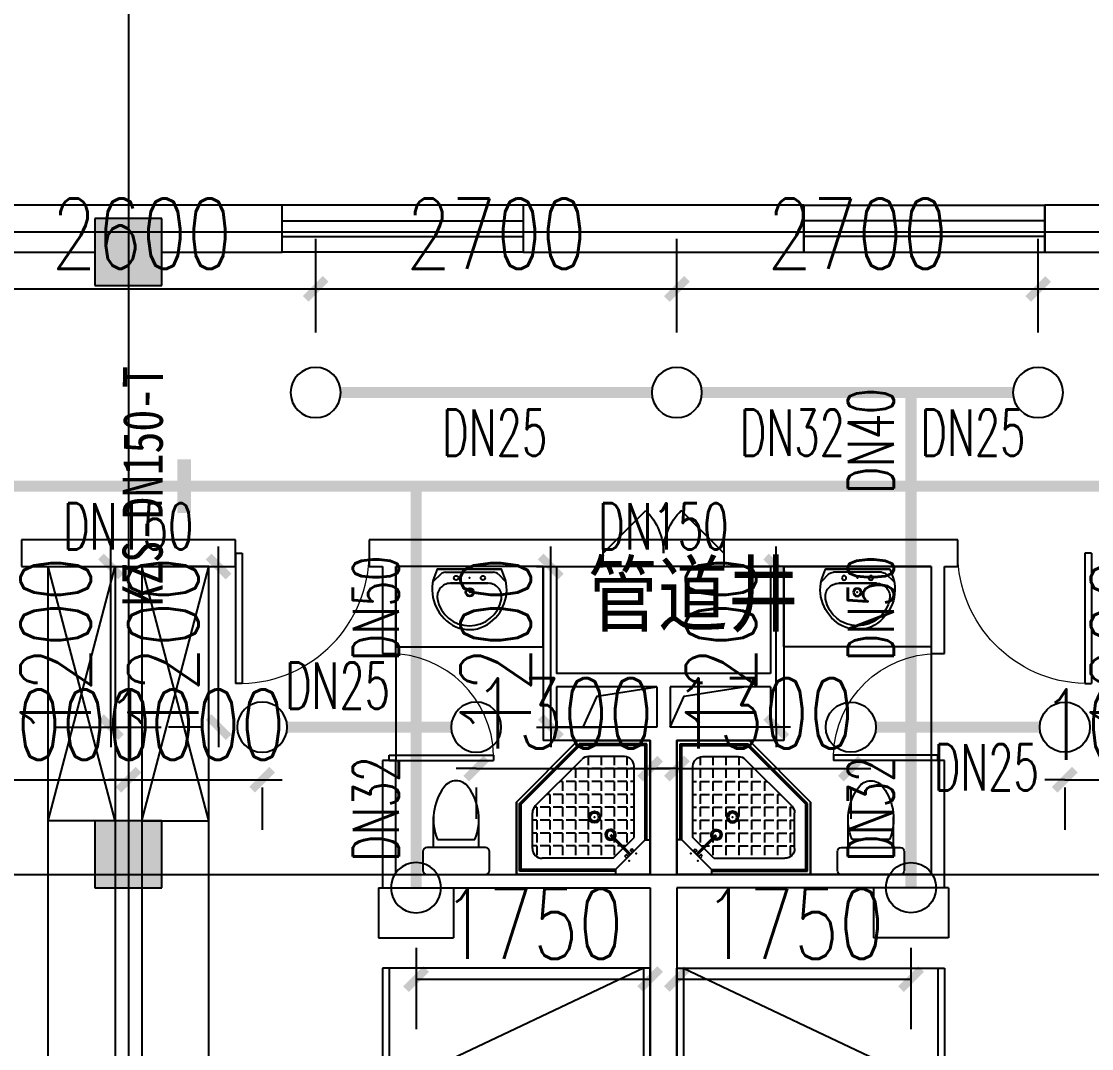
# Model space of a CAD drawing. Extents: x 0 to 2838408, y -923048 to 203859.
# Drawn here: x 2704463 to 2712463, y -403277 to -395602 of the extents above; entities that cross this region are included whole.
import ezdxf
from ezdxf.enums import TextEntityAlignment as Align

# ---------------------------------------------------------------- set-up
doc = ezdxf.new("R2010")
doc.units = 0
doc.header["$LTSCALE"] = 1000
for name, color, linetype in [('A-Fixt', 81, 'Continuous'), ('CLAYER', 7, 'Continuous'), ('COLUMN', 9, 'Continuous'), ('DIM_喷淋', 3, 'Continuous'), ('DOOR_FIRE', 4, 'Continuous'), ('DOTE', 8, 'Continuous'), ('EQUIP_喷头', 7, 'Continuous'), ('PIPE-喷淋', 6, 'Continuous'), ('PUB_HATCH', 8, 'Continuous'), ('TEXT_喷淋', 7, 'Continuous'), ('TWT_DIM', 3, 'Continuous'), ('WALL', 9, 'Continuous'), ('WINDOW', 4, 'Continuous'), ('XREF', 8, 'Continuous'), ('抗震支吊架', 2, 'Continuous'), ('洁具', 213, 'Continuous'), ('配景', 3, 'Continuous')]:
    doc.layers.add(name, color=color, linetype=linetype)
doc.styles.add('_TCH_DIM_T3', font='SIMPLEX', dxfattribs={"width": 0.75, "bigfont": 'HZTXT'})
doc.styles.add('_TWT_PIPEDN', font='SIMPLEX', dxfattribs={"width": 0.8, "height": 2.3, "bigfont": 'HZTXT'})
doc.styles.add('kzcad', font='', dxfattribs={"width": 0.8})
doc.styles.get("Standard").update_dxf_attribs({"font": 'geniso.shx', "bigfont": 'hztxt.shx'})
doc.styles.get('kzcad').set_extended_font_data('SimSun')
doc.dimstyles.new('_TWT_ARCH&&150', dxfattribs={"dimtxt": 525, "dimasz": 150, "dimexe": 375, "dimexo": 450, "dimgap": 150, "dimtad": 1, "dimdec": 0, "dimzin": 0, "dimdsep": 46, "dimtxsty": '_TCH_DIM_T3', "dimblk": 'ARCHTICK', "dimcen": 0.09, "dimclrt": 7, "dimazin": 2, "dimtfac": 1, "dimtdec": 0, "dimtix": 1, "dimtmove": 2, "dimatfit": 3, "dimfxl": 1, "dimtolj": 1, "dimtzin": 0, "dimarcsym": 0})

# ---------------------------------------------------------------- blocks, each defined once
blk = doc.blocks.new('1F平面-CAD导入_dwg_Drawing4_t3_dwg_$plan$00001613-474159-1F-927810-1F')
at = {"layer": '洁具'}
for p, q in [((-30, 250), (-170, 250)), ((-200, 169.7), (-430.4, 169.7)), ((-260.4, -139.7), (-260.4, 139.7)), ((-200, -169.7), (-200, -220)), ((-170, -250), (-30, -250))]:
    blk.add_line(p, q, dxfattribs=at)
for points in [[(-200, 220), (-200, 169.7), (-200, -169.7), (-430.4, -169.7)], [(0, -220), (0, 220)]]:
    blk.add_lwpolyline(points, dxfattribs=at)
for centre, radius, start, end in [((-170, 220), 30, 90, 180), ((-30, 220), 30, 0, 90), ((-412.8, -227.4), 397.5, 67.45048, 126.63814), ((-589.6, 0), 109.8, 123.45086, 236.54914), ((-412.8, 227.4), 397.5, 233.36186, 292.54952), ((-170, -220), 30, 180, 270), ((-30, -220), 30, 270, 0)]:
    blk.add_arc(centre, radius, start, end, dxfattribs=at)
blk = doc.blocks.new('$lvtry$00000169')
at = {"color": 0}
for p, q in [((258.9, -36), (258.9, 0)), ((258.9, -36), (36, -258.9)), ((258.9, -24), (976, -24)), ((258.9, -36), (964, -36)), ((964, -36), (976, -24)), ((964, -36), (964, -525.1)), ((976, -24), (976, -530.1)), ((276.1, -120), (120, -276.1)), ((143.9, -151), (290.7, -298.1)), ((151, -143.9), (297.8, -291)), ((269.6, -212.7), (269.6, -142.7)), ((276.1, -120), (808, -120)), ((365.9, -212.7), (365.9, -142.7)), ((462.1, -212.7), (462.1, -142.7)), ((558.4, -212.7), (558.4, -142.7)), ((654.6, -212.7), (654.6, -142.7)), ((750.9, -212.7), (750.9, -142.7)), ((847.1, -212.7), (847.1, -142.7)), ((173.4, -308.9), (173.4, -238.9)), ((183.4, -212.7), (205.5, -212.7)), ((219.6, -212.7), (243.4, -212.7)), ((269.6, -212.7), (339.6, -212.7)), ((269.6, -262.8), (269.6, -238.9)), ((365.9, -212.7), (435.9, -212.7)), ((365.9, -308.9), (365.9, -238.9)), ((462.1, -212.7), (532.1, -212.7)), ((462.1, -308.9), (462.1, -238.9)), ((558.4, -212.7), (628.4, -212.7)), ((558.4, -308.9), (558.4, -238.9)), ((654.6, -212.7), (724.6, -212.7)), ((654.6, -308.9), (654.6, -238.9)), ((750.9, -212.7), (820.9, -212.7)), ((750.9, -308.9), (750.9, -238.9)), ((847.1, -212.7), (880, -212.7)), ((847.1, -308.9), (847.1, -238.9)), ((880, -192), (880, -460.5)), ((36, -258.9), (0, -258.9)), ((24, -258.9), (24, -976)), ((36, -258.9), (36, -964)), ((120, -276.1), (120, -808)), ((120, -308.9), (147.1, -308.9)), ((173.4, -308.9), (243.4, -308.9)), ((334.3, -308.9), (339.6, -308.9)), ((365.9, -308.9), (435.9, -308.9)), ((462.1, -308.9), (532.1, -308.9)), ((558.4, -308.9), (628.4, -308.9)), ((654.6, -308.9), (724.6, -308.9)), ((750.9, -308.9), (820.9, -308.9)), ((847.1, -308.9), (880, -308.9)), ((173.4, -405.2), (173.4, -335.2)), ((269.6, -405.2), (269.6, -335.2)), ((365.9, -405.2), (365.9, -335.2)), ((462.1, -405.2), (462.1, -335.2)), ((558.4, -405.2), (558.4, -335.2)), ((654.6, -405.2), (654.6, -335.2)), ((750.9, -405.2), (750.9, -335.2)), ((847.1, -405.2), (847.1, -335.2)), ((120, -405.2), (147.1, -405.2)), ((173.4, -405.2), (243.4, -405.2)), ((173.4, -501.4), (173.4, -431.4)), ((269.6, -405.2), (339.6, -405.2)), ((269.6, -501.4), (269.6, -431.4)), ((365.9, -405.2), (378.6, -405.2)), ((365.9, -501.4), (365.9, -431.4)), ((462.1, -405.2), (532.1, -405.2)), ((462.1, -501.4), (462.1, -431.4)), ((558.4, -405.2), (628.4, -405.2)), ((558.4, -501.4), (558.4, -431.4)), ((654.6, -405.2), (724.6, -405.2)), ((654.6, -501.4), (654.6, -431.4)), ((750.9, -405.2), (820.9, -405.2)), ((750.9, -501.4), (750.9, -431.4)), ((847.1, -405.2), (880, -405.2)), ((847.1, -501.4), (847.1, -431.4)), ((120, -501.4), (147.1, -501.4)), ((173.4, -501.4), (243.4, -501.4)), ((173.4, -597.7), (173.4, -527.7)), ((269.6, -501.4), (339.6, -501.4)), ((269.6, -597.7), (269.6, -527.7)), ((365.9, -501.4), (435.9, -501.4)), ((365.9, -597.7), (365.9, -527.7)), ((462.1, -501.4), (532.1, -501.4)), ((462.1, -597.7), (462.1, -527.7)), ((858.9, -511.4), (511.4, -858.9)), ((964, -525.1), (525.1, -964)), ((976, -530.1), (530.1, -976)), ((558.4, -501.4), (628.4, -501.4)), ((558.4, -597.7), (558.4, -527.7)), ((654.6, -501.4), (724.6, -501.4)), ((654.6, -597.7), (654.6, -527.7)), ((750.9, -501.4), (820.9, -501.4)), ((750.9, -597.7), (750.9, -527.7)), ((847.1, -501.4), (867.2, -501.4)), ((964, -525.1), (976, -530.1)), ((120, -597.7), (147.1, -597.7)), ((173.4, -597.7), (243.4, -597.7)), ((173.4, -693.9), (173.4, -623.9)), ((269.6, -597.7), (339.6, -597.7)), ((269.6, -693.9), (269.6, -623.9)), ((365.9, -597.7), (435.9, -597.7)), ((365.9, -693.9), (365.9, -623.9)), ((462.1, -597.7), (532.1, -597.7)), ((462.1, -693.9), (462.1, -623.9)), ((558.4, -597.7), (628.4, -597.7)), ((558.4, -693.9), (558.4, -623.9)), ((654.6, -597.7), (724.6, -597.7)), ((654.6, -693.9), (654.6, -623.9)), ((750.9, -597.7), (772.6, -597.7)), ((120, -693.9), (147.1, -693.9)), ((173.4, -693.9), (243.4, -693.9)), ((269.6, -693.9), (339.6, -693.9)), ((365.9, -693.9), (435.9, -693.9)), ((462.1, -693.9), (532.1, -693.9)), ((558.4, -693.9), (628.4, -693.9)), ((654.6, -693.9), (676.4, -693.9)), ((120, -790.2), (147.1, -790.2)), ((173.4, -790.2), (173.4, -720.2)), ((173.4, -790.2), (243.4, -790.2)), ((269.6, -790.2), (269.6, -720.2)), ((269.6, -790.2), (339.6, -790.2)), ((365.9, -790.2), (365.9, -720.2)), ((365.9, -790.2), (435.9, -790.2)), ((462.1, -790.2), (462.1, -720.2)), ((462.1, -790.2), (532.1, -790.2)), ((558.4, -790.2), (558.4, -720.2)), ((558.4, -790.2), (580.1, -790.2)), ((173.4, -877.5), (173.4, -816.4)), ((269.6, -880), (269.6, -816.4)), ((365.9, -880), (365.9, -816.4)), ((462.1, -880), (462.1, -816.4)), ((192, -880), (460.5, -880)), ((36, -964), (24, -976)), ((24, -976), (530.1, -976)), ((36, -964), (525.1, -964)), ((525.1, -964), (530.1, -976))]:
    blk.add_line(p, q, dxfattribs=at)
blk.add_lwpolyline([(0, 0), (0, -1000), (540, -1000), (1000, -540), (1000, 0)], close=True)
for points in [[(0, 0), (0, -1000)], [(0, 0), (1000, 0)], [(1000, 0), (1000, -540)], [(189.7, -136.1), (177.9, -147.9), (162.5, -132.5), (174.3, -120.7)], [(136.1, -189.7), (147.9, -177.9), (132.5, -162.5), (120.7, -174.3)], [(1000, -540), (540, -1000)], [(0, -1000), (540, -1000)]]:
    blk.add_lwpolyline(points, close=True, dxfattribs=at)
for radius in [43.8, 31.1]:
    blk.add_circle((416.2, -427.6), radius, dxfattribs=at)
for centre, radius, start, end in [((808, -192), 72, 0, 90), ((296, -295.7), 40.6, 142.58296, 128.41974), ((296, -295.7), 28.6, 145.82801, 125.65986), ((808, -460.5), 72, 315, 0), ((192, -808), 72, 180, 270), ((460.5, -808), 72, 270, 315)]:
    blk.add_arc(centre, radius, start, end, dxfattribs=at)
for p in [(103.2, -155.8, 0), (156.1, -102.2, 0), (415.8, -428.1, 0)]:
    blk.add_point(p, dxfattribs=at)
blk = doc.blocks.new('$lvtry$00000178')
at = {"color": 0}
for p, q in [((-238.4, 0), (238.4, 0)), ((-214.1, -36.1), (-272.1, -90.6)), ((-179.8, -22.5), (180.1, -22.5)), ((215.7, -37.5), (268.3, -90.8)), ((-141.7, -105.2), (140.2, -105.2)), ((140.2, -105.2), (-141.7, -105.2))]:
    blk.add_line(p, q, dxfattribs=at)
blk.add_lwpolyline([(-103.6, -429.7, 0.224698), (110.4, -425.4, 0.348046), (268.9, -78.5), (239.5, 0), (-241.3, 0), (-270.7, -78.5, 0.356844)], format="xyb", close=True, dxfattribs=at)
for centre, radius in [((-100, -65), 16.3), ((100, -65), 16.3), ((1.4, -172.5), 31.6)]:
    blk.add_circle(centre, radius, dxfattribs=at)
at = {"color": 0, "lineweight": 13}
blk.add_circle((1.4, -172.5), 23, dxfattribs=at)
at = {"color": 0}
for centre, radius, start, end in [((-179.8, -72.5), 50, 90, 133.18096), ((180.1, -72.5), 50, 44.56072, 90), ((-141.7, -205.2), 100, 90, 190.56023), ((140.2, -205.2), 100, 349.43977, 90), ((-0.7, -179), 243.4, 190.56023, 349.43977)]:
    blk.add_arc(centre, radius, start, end, dxfattribs=at)
for p in [(0, -65), (1.4, -172.5)]:
    blk.add_point(p, dxfattribs=at)
blk = doc.blocks.new('A$C70365C93')
at = {"layer": '洁具'}
blk.add_lwpolyline([(-1900, 2300), (-1900, 1700), (-800, 1700), (-800, 2300)], close=True, dxfattribs=at)
blk.add_blockref('$lvtry$00000178', (-1350, 2280), dxfattribs=at)
at = {"layer": '洁具', "rotation": 180}
blk.add_blockref('$lvtry$00000169', (0, 0), dxfattribs=at)
at = {"layer": '洁具', "extrusion": (0, 0, -1), "xscale": -1, "zscale": -1, "rotation": 90}
blk.add_blockref('1F平面-CAD导入_dwg_Drawing4_t3_dwg_$plan$00001613-474159-1F-927810-1F', (1450, 0), dxfattribs=at)
blk = doc.blocks.new('单人床')
at = {"layer": 'A-Fixt'}
for p, q in [((47773.8, 13973.4), (48673.8, 13973.4)), ((47773.8, 12073.4), (48673.8, 13973.4)), ((47773.8, 12073.4), (48673.8, 12073.4))]:
    blk.add_line(p, q, dxfattribs=at)
blk.add_lwpolyline([(47773.8, 14023.4), (48673.8, 14023.4), (48673.8, 12023.4), (47773.8, 12023.4), (47773.8, 14023.4)], dxfattribs=at)
blk = doc.blocks.new('CH_AP01')
for p, q in [((-311.4, 16.6), (-275, 0)), ((-275, 0), (275, 0)), ((275, 0), (311.4, 16.6))]:
    blk.add_line(p, q)
for centre, radius, start, end in [((-306.8, 555.3), 37.8, 100.18588, 202.83587), ((0, -578.9), 1212.6, 74.71041, 105.28959), ((0, -578.9), 1172.6, 75.02868, 104.97132), ((0, -1278.1), 1856.9, 80.61099, 99.38901), ((306.8, 555.3), 37.8, 337.16413, 79.81412), ((-1658.4, 201.9), 1359.7, 352.16586, 14.42826), ((-823.7, 250), 562.9, 335.50378, 31.09034), ((-823.7, 250), 602.9, 335.50378, 30.26909), ((0, -578.9), 1092.6, 75.87672, 104.12328), ((823.7, 250), 602.9, 149.73091, 204.49622), ((823.7, 250), 562.9, 148.90966, 204.49622), ((1658.4, 201.9), 1359.7, 165.57174, 187.83414)]:
    blk.add_arc(centre, radius, start, end)
blk = doc.blocks.new('A$C61295E98')
at = {"color": 3}
for p, q in [((544, 597.9), (0, 597.9)), ((0, 597.9), (0, 0)), ((161.4, 597.9), (161.4, 0)), ((170.4, 0.2), (170.4, 597.6)), ((602.7, 572.2), (602.7, 25.6)), ((624, 517.9), (624, 80)), ((544, 0), (0, 0))]:
    blk.add_line(p, q, dxfattribs=at)
for points in [[(81.8, 540.3), (75.3, 540.3), (75.3, 576.8), (81.8, 576.8)], [(81.8, 453.1), (75.3, 453.1), (75.3, 489.6), (81.8, 489.6)], [(81.8, 352.9), (75.3, 352.9), (75.3, 389.4), (81.8, 389.4)]]:
    blk.add_lwpolyline(points, close=True, dxfattribs=at)
for centre in [(74, 250.1), (74, 164.2), (74, 70.5)]:
    blk.add_circle(centre, 15.7, dxfattribs=at)
for centre, start, end in [((544, 517.9), 360, 90), ((544, 80), 270, 0)]:
    blk.add_arc(centre, 80, start, end, dxfattribs=at)
blk = doc.blocks.new('宿舍')
at = {"layer": 'A-Fixt'}
for p, q in [((47853.8, 13801.7), (48353.8, 15701.7)), ((48353.8, 13801.7), (47853.8, 15701.7)), ((47853.8, 13801.7), (48353.8, 13801.7))]:
    blk.add_line(p, q, dxfattribs=at)
for points in [[(47853.8, 8601.7), (48353.8, 8601.7), (48353.8, 15701.7), (47853.8, 15701.7)], [(47853.8, 10676.1), (47970.5, 10676.1), (47970.5, 11742.6), (47853.8, 11742.6)]]:
    blk.add_lwpolyline(points, close=True, dxfattribs=at)
at = {"xscale": -1, "rotation": 90}
for p in [(63677.2, 60475.5), (63677.2, 58775.5)]:
    blk.add_blockref('单人床', p, dxfattribs=at)
at = {"layer": 'A-Fixt', "xscale": -1, "rotation": 180}
for p in [(50002, 9140.5), (51117.2, 9140.5)]:
    blk.add_blockref('CH_AP01', p, dxfattribs=at)
at = {"layer": '配景', "color": 252}
blk.add_blockref('A$C61295E98', (47853.8, 7096.6), dxfattribs=at)
blk = doc.blocks.new('$WINLIB2D$00000001')
at = {"color": 0}
for points in [[(-0.5, 0.5), (-0.5, -0.5)], [(-0.5, 0.5), (0.5, 0.5)], [(0.5, -0.5), (0.5, 0.5)], [(0.5, 0.1667), (-0.5, 0.1667)], [(0.5, -0.1667), (-0.5, -0.1667)], [(-0.5, -0.5), (0.5, -0.5)]]:
    blk.add_lwpolyline(points, dxfattribs=at)
blk = doc.blocks.new('$DorLib2D$00000116')
at = {"color": 0}
for p, q in [((-0.5, 0), (-0.1464, 0.3536)), ((0.5, 0), (0.1464, 0.3536))]:
    blk.add_line(p, q, dxfattribs=at)
for centre, start, end in [((-0.5, 0), 0, 45), ((0.5, 0), 135, 180)]:
    blk.add_arc(centre, 0.5, start, end, dxfattribs=at)
blk = doc.blocks.new('$DorLib2D$00000001')
for p, q in [((0.45, 0.975), (0.5, 0.975)), ((0.45, 0), (0.45, 0.975)), ((0.5, 0), (0.5, 0.975)), ((0.5, 0), (0.45, 0))]:
    blk.add_line(p, q)
at = {"lineweight": 13}
blk.add_arc((0.475, 0), 0.975, 91.46928, 180, dxfattribs=at)
blk = doc.blocks.new('2F1')
at = {"layer": 'PUB_HATCH'}
for points in [[(2368966.7, -397575.2), (2369466.7, -397575.2), (2369466.7, -397075.2), (2368966.7, -397075.2)], [(2368966.7, -402075.2), (2369466.7, -402075.2), (2369466.7, -401575.2), (2368966.7, -401575.2)]]:
    blk.add_hatch(color=256, dxfattribs=at).paths.add_polyline_path(points)
for points in [[(2372616.7, -400875.2), (2372720.3, -400645), (2373166.7, -400575.2)], [(2373266.7, -400875.2), (2373370.3, -400645), (2373816.7, -400575.2)]]:
    blk.add_lwpolyline(points)
at = {"layer": 'COLUMN'}
for p, q in [((2369466.7, -397075.2), (2368966.7, -397075.2)), ((2368966.7, -397075.2), (2368966.7, -397575.2)), ((2369466.7, -397575.2), (2369466.7, -397075.2)), ((2368966.7, -397575.2), (2369466.7, -397575.2)), ((2369466.7, -401575.2), (2368966.7, -401575.2)), ((2368966.7, -401575.2), (2368966.7, -402075.2)), ((2369466.7, -402075.2), (2369466.7, -401575.2)), ((2368966.7, -402075.2), (2369466.7, -402075.2))]:
    blk.add_line(p, q, dxfattribs=at)
at = {"layer": 'DOOR_FIRE'}
for p, q in [((2373666.7, -399475.2), (2372766.7, -399475.2)), ((2373666.7, -399675.2), (2372766.7, -399675.2))]:
    blk.add_line(p, q, dxfattribs=at)
at = {"layer": 'DOTE'}
for p, q in [((2369216.7, -327575.2), (2369216.7, -410775.2)), ((2343216.7, -397175.2), (2453916.7, -397175.2)), ((2343216.7, -401975.2), (2453916.7, -401975.2))]:
    blk.add_line(p, q, dxfattribs=at)
at = {"layer": 'WALL'}
for p, q in [((2369216.7, -396975.2), (2368066.7, -396975.2)), ((2370366.7, -396975.2), (2369216.7, -396975.2)), ((2370366.7, -397325.2), (2370366.7, -396975.2)), ((2374266.7, -396975.2), (2372166.7, -396975.2)), ((2372166.7, -396975.2), (2372166.7, -397325.2)), ((2374266.7, -397325.2), (2374266.7, -396975.2)), ((2377216.7, -396975.2), (2376066.7, -396975.2)), ((2376066.7, -396975.2), (2376066.7, -397325.2)), ((2368066.7, -397325.2), (2368966.7, -397325.2)), ((2369466.7, -397325.2), (2370366.7, -397325.2)), ((2372166.7, -397325.2), (2374266.7, -397325.2)), ((2376066.7, -397325.2), (2376966.7, -397325.2)), ((2369216.7, -399475.2), (2368416.7, -399475.2)), ((2368416.7, -399475.2), (2368416.7, -399675.2)), ((2370016.7, -399475.2), (2369216.7, -399475.2)), ((2370016.7, -399675.2), (2370016.7, -399475.2)), ((2371116.7, -399475.2), (2371016.7, -399475.2)), ((2371016.7, -399475.2), (2371016.7, -399675.2)), ((2372316.7, -399475.2), (2371116.7, -399475.2)), ((2372766.7, -399475.2), (2372316.7, -399475.2)), ((2372766.7, -399675.2), (2372766.7, -399475.2)), ((2374116.7, -399475.2), (2373666.7, -399475.2)), ((2373666.7, -399475.2), (2373666.7, -399675.2)), ((2375316.7, -399475.2), (2374116.7, -399475.2)), ((2375416.7, -399475.2), (2375316.7, -399475.2)), ((2375416.7, -399675.2), (2375416.7, -399475.2)), ((2368416.7, -399675.2), (2369116.7, -399675.2)), ((2369116.7, -399675.2), (2369116.7, -401575.2)), ((2369316.7, -399675.2), (2369316.7, -401575.2)), ((2369316.7, -399675.2), (2370016.7, -399675.2)), ((2371016.7, -399675.2), (2371116.7, -399675.2)), ((2371116.7, -399675.2), (2371116.7, -400325.2)), ((2372316.7, -399675.2), (2371216.7, -399675.2)), ((2371216.7, -400325.2), (2371216.7, -399675.2)), ((2372316.7, -399675.2), (2372316.7, -400475.2)), ((2372416.7, -399675.2), (2372766.7, -399675.2)), ((2372416.7, -399675.2), (2372416.7, -400475.2)), ((2373666.7, -399675.2), (2374016.7, -399675.2)), ((2374016.7, -399675.2), (2374016.7, -400475.2)), ((2375216.7, -399675.2), (2374116.7, -399675.2)), ((2374116.7, -399675.2), (2374116.7, -400475.2)), ((2375216.7, -399675.2), (2375216.7, -400325.2)), ((2375316.7, -400325.2), (2375316.7, -399675.2)), ((2375316.7, -399675.2), (2375416.7, -399675.2)), ((2371116.7, -400325.2), (2371216.7, -400325.2)), ((2375216.7, -400325.2), (2375316.7, -400325.2)), ((2372316.7, -400475.2), (2372316.7, -400975.2)), ((2373216.7, -400475.2), (2372416.7, -400475.2)), ((2374016.7, -400475.2), (2373216.7, -400475.2)), ((2374116.7, -400475.2), (2374116.7, -400975.2)), ((2373166.7, -400575.2), (2372416.7, -400575.2)), ((2372416.7, -400575.2), (2372416.7, -400875.2)), ((2373166.7, -400575.2), (2373166.7, -400875.2)), ((2374016.7, -400575.2), (2373266.7, -400575.2)), ((2373266.7, -400575.2), (2373266.7, -400875.2)), ((2374016.7, -400575.2), (2374016.7, -400875.2)), ((2373166.7, -400875.2), (2372416.7, -400875.2)), ((2374016.7, -400875.2), (2373266.7, -400875.2)), ((2373116.7, -400975.2), (2372316.7, -400975.2)), ((2373116.7, -400975.2), (2373116.7, -401975.2)), ((2373316.7, -400975.2), (2373316.7, -401975.2)), ((2374116.7, -400975.2), (2373316.7, -400975.2)), ((2371216.7, -401125.2), (2371116.7, -401125.2)), ((2371116.7, -401125.2), (2371116.7, -402075.2)), ((2371216.7, -401975.2), (2371216.7, -401125.2)), ((2375316.7, -401125.2), (2375216.7, -401125.2)), ((2375216.7, -401125.2), (2375216.7, -401975.2)), ((2375316.7, -402075.2), (2375316.7, -401125.2)), ((2371216.7, -401975.2), (2373116.7, -401975.2)), ((2375216.7, -401975.2), (2373316.7, -401975.2)), ((2369116.7, -402075.2), (2369116.7, -406775.2)), ((2369316.7, -402075.2), (2369316.7, -406775.2)), ((2371116.7, -402075.2), (2373116.7, -402075.2)), ((2373116.7, -402075.2), (2373116.7, -407025.2)), ((2375316.7, -402075.2), (2373316.7, -402075.2)), ((2373316.7, -402075.2), (2373316.7, -407025.2))]:
    blk.add_line(p, q, dxfattribs=at)
at = {"layer": 'WINDOW'}
for p, q in [((2371216.7, -400325.2), (2371216.7, -401125.2)), ((2375216.7, -400325.2), (2375216.7, -401125.2))]:
    blk.add_line(p, q, dxfattribs=at)
at = {"xscale": -1, "rotation": 359.9999999999999}
for name, p in [('宿舍', (2416970.6, -415376.9)), ('A$C70365C93', (2373316.7, -401975.2)), ('宿舍', (2424970.6, -415376.9))]:
    blk.add_blockref(name, p, dxfattribs=at)
for name, p in [('宿舍', (2321462.9, -415376.9)), ('A$C70365C93', (2373116.7, -401975.2))]:
    blk.add_blockref(name, p)
at = {"layer": 'DOOR_FIRE', "xscale": 900, "yscale": -900, "zscale": 200, "rotation": 179.9999999994664}
blk.add_blockref('$DorLib2D$00000116', (2373216.7, -399575.2), dxfattribs=at)
at = {"layer": 'WINDOW'}
for name, p, xscale, yscale, zscale in [('$WINLIB2D$00000001', (2371266.7, -397150.2), -1800, 350, -1800), ('$WINLIB2D$00000001', (2375166.7, -397150.2), 1800, 350, 1800), ('$DorLib2D$00000001', (2370516.7, -399575.2), -1000, -1000, -1000)]:
    blk.add_blockref(name, p, dxfattribs=dict(at, xscale=xscale, yscale=yscale, zscale=zscale))
for p, xscale, yscale, zscale, rotation in [((2375916.7, -399575.2), -1000, 1000, -1000, 180), ((2371166.7, -400725.2), 800, 800, 800, 269.9999999994664), ((2375266.7, -400725.2), 800, -800, 800, 269.9999999994664)]:
    blk.add_blockref('$DorLib2D$00000001', p, dxfattribs=dict(at, xscale=xscale, yscale=yscale, zscale=zscale, rotation=rotation))
at = {"layer": 'CLAYER'}
blk.add_text('管道井', height=525, dxfattribs=at).set_placement((2372649.1, -400162.2))
blk = doc.blocks.new('_ArchTick')
at = {"color": 0, "linetype": 'ByBlock', "const_width": 0.4}
blk.add_lwpolyline([(-0.5, -0.5), (0.5, 0.5)], dxfattribs=at)
blk = doc.blocks.new('*D1649')
at = {"layer": 'Defpoints', "color": 0, "linetype": 'ByBlock', "transparency": 16777216}
for p in [(2709362.5, -400875.2), (2710662.5, -400875.2), (2710662.5, -401185.1)]:
    blk.add_point(p, dxfattribs=at)
at = {"layer": 'TWT_DIM', "color": 0, "linetype": 'ByBlock', "lineweight": -2, "transparency": 16777216}
for p, q in [((2709362.5, -401185.1), (2709212.5, -401185.1)), ((2709362.5, -401185.1), (2710662.5, -401185.1)), ((2710662.5, -401185.1), (2710812.5, -401185.1)), ((2709362.5, -401325.2), (2709362.5, -401560.1)), ((2710662.5, -401325.2), (2710662.5, -401560.1))]:
    blk.add_line(p, q, dxfattribs=at)
at = {"layer": 'TWT_DIM', "color": 0, "linetype": 'ByBlock', "lineweight": -2, "transparency": 16777216, "xscale": 150, "yscale": 150, "zscale": 150}
blk.add_blockref('_ArchTick', (2709362.5, -401185.1), dxfattribs=at)
at = {"layer": 'TWT_DIM', "color": 0, "linetype": 'ByBlock', "lineweight": -2, "transparency": 16777216, "xscale": 150, "yscale": 150, "zscale": 150, "rotation": 180}
blk.add_blockref('_ArchTick', (2710662.5, -401185.1), dxfattribs=at)
at = {"layer": 'TWT_DIM', "color": 7, "linetype": 'ByBlock', "transparency": 16777216, "insert": (2710012.5, -400772.6), "char_height": 525, "attachment_point": 5, "style": '_TCH_DIM_T3'}
blk.add_mtext('\\A1;1300', dxfattribs=at)
blk = doc.blocks.new('*D1650')
at = {"layer": 'Defpoints', "color": 0, "linetype": 'ByBlock', "transparency": 16777216}
for p in [(2707862.5, -400875.2), (2709162.5, -400875.2), (2709162.5, -401185.1)]:
    blk.add_point(p, dxfattribs=at)
at = {"layer": 'TWT_DIM', "color": 0, "linetype": 'ByBlock', "lineweight": -2, "transparency": 16777216}
for p, q in [((2707862.5, -401185.1), (2707712.5, -401185.1)), ((2707862.5, -401185.1), (2709162.5, -401185.1)), ((2709162.5, -401185.1), (2709312.5, -401185.1)), ((2707862.5, -401325.2), (2707862.5, -401560.1)), ((2709162.5, -401325.2), (2709162.5, -401560.1))]:
    blk.add_line(p, q, dxfattribs=at)
at = {"layer": 'TWT_DIM', "color": 0, "linetype": 'ByBlock', "lineweight": -2, "transparency": 16777216, "xscale": 150, "yscale": 150, "zscale": 150}
blk.add_blockref('_ArchTick', (2707862.5, -401185.1), dxfattribs=at)
at = {"layer": 'TWT_DIM', "color": 0, "linetype": 'ByBlock', "lineweight": -2, "transparency": 16777216, "xscale": 150, "yscale": 150, "zscale": 150, "rotation": 180}
blk.add_blockref('_ArchTick', (2709162.5, -401185.1), dxfattribs=at)
at = {"layer": 'TWT_DIM', "color": 7, "linetype": 'ByBlock', "transparency": 16777216, "insert": (2708512.5, -400772.6), "char_height": 525, "attachment_point": 5, "style": '_TCH_DIM_T3'}
blk.add_mtext('\\A1;1300', dxfattribs=at)
blk = doc.blocks.new('*D1678')
at = {"layer": 'Defpoints', "color": 0, "linetype": 'ByBlock', "transparency": 16777216}
for p in [(2709362.5, -402075.2), (2711112.5, -402075.2), (2711112.5, -402757.6)]:
    blk.add_point(p, dxfattribs=at)
at = {"layer": 'TWT_DIM', "color": 0, "linetype": 'ByBlock', "lineweight": -2, "transparency": 16777216}
for p, q in [((2709362.5, -402525.2), (2709362.5, -403132.6)), ((2711112.5, -402525.2), (2711112.5, -403132.6)), ((2709362.5, -402757.6), (2711112.5, -402757.6))]:
    blk.add_line(p, q, dxfattribs=at)
at = {"layer": 'TWT_DIM', "color": 0, "linetype": 'ByBlock', "lineweight": -2, "transparency": 16777216, "xscale": 150, "yscale": 150, "zscale": 150, "rotation": 180}
blk.add_blockref('_ArchTick', (2709362.5, -402757.6), dxfattribs=at)
at = {"layer": 'TWT_DIM', "color": 0, "linetype": 'ByBlock', "lineweight": -2, "transparency": 16777216, "xscale": 150, "yscale": 150, "zscale": 150}
blk.add_blockref('_ArchTick', (2711112.5, -402757.6), dxfattribs=at)
at = {"layer": 'TWT_DIM', "color": 7, "linetype": 'ByBlock', "transparency": 16777216, "insert": (2710237.5, -402345.1), "char_height": 525, "attachment_point": 5, "style": '_TCH_DIM_T3'}
blk.add_mtext('\\A1;1750', dxfattribs=at)
blk = doc.blocks.new('*D1679')
at = {"layer": 'Defpoints', "color": 0, "linetype": 'ByBlock', "transparency": 16777216}
for p in [(2712262.5, -400875.2), (2713262.5, -400875.2), (2713262.5, -401268.6)]:
    blk.add_point(p, dxfattribs=at)
at = {"layer": 'TWT_DIM', "color": 0, "linetype": 'ByBlock', "lineweight": -2, "transparency": 16777216}
for p, q in [((2712262.5, -401268.6), (2712112.5, -401268.6)), ((2712262.5, -401268.6), (2713262.5, -401268.6)), ((2713262.5, -401268.6), (2713412.5, -401268.6)), ((2712262.5, -401325.2), (2712262.5, -401643.6)), ((2713262.5, -401325.2), (2713262.5, -401643.6))]:
    blk.add_line(p, q, dxfattribs=at)
at = {"layer": 'TWT_DIM', "color": 0, "linetype": 'ByBlock', "lineweight": -2, "transparency": 16777216, "xscale": 150, "yscale": 150, "zscale": 150}
blk.add_blockref('_ArchTick', (2712262.5, -401268.6), dxfattribs=at)
at = {"layer": 'TWT_DIM', "color": 0, "linetype": 'ByBlock', "lineweight": -2, "transparency": 16777216, "xscale": 150, "yscale": 150, "zscale": 150, "rotation": 180}
blk.add_blockref('_ArchTick', (2713262.5, -401268.6), dxfattribs=at)
at = {"layer": 'TWT_DIM', "color": 7, "linetype": 'ByBlock', "transparency": 16777216, "insert": (2712762.5, -400856.1), "char_height": 525, "attachment_point": 5, "style": '_TCH_DIM_T3'}
blk.add_mtext('\\A1;1000', dxfattribs=at)
blk = doc.blocks.new('*D1680')
at = {"layer": 'Defpoints', "color": 0, "linetype": 'ByBlock', "transparency": 16777216}
for p in [(2710104.8, -399675.2), (2710662.5, -399675.2), (2710662.5, -400875.2)]:
    blk.add_point(p, dxfattribs=at)
at = {"layer": 'TWT_DIM', "color": 0, "linetype": 'ByBlock', "lineweight": -2, "transparency": 16777216}
for p, q in [((2710104.8, -399675.2), (2710104.8, -399525.2)), ((2710212.5, -399675.2), (2709729.8, -399675.2)), ((2710104.8, -400875.2), (2710104.8, -399675.2)), ((2710212.5, -400875.2), (2709729.8, -400875.2)), ((2710104.8, -400875.2), (2710104.8, -401025.2))]:
    blk.add_line(p, q, dxfattribs=at)
at = {"layer": 'TWT_DIM', "color": 0, "linetype": 'ByBlock', "lineweight": -2, "transparency": 16777216, "xscale": 150, "yscale": 150, "zscale": 150}
for p, rotation in [((2710104.8, -399675.2), 270), ((2710104.8, -400875.2), 90)]:
    blk.add_blockref('_ArchTick', p, dxfattribs=dict(at, rotation=rotation))
at = {"layer": 'TWT_DIM', "color": 7, "linetype": 'ByBlock', "transparency": 16777216, "insert": (2709692.3, -400275.2), "char_height": 525, "attachment_point": 5, "rotation": 90, "style": '_TCH_DIM_T3'}
blk.add_mtext('\\A1;1200', dxfattribs=at)
blk = doc.blocks.new('*D1681')
at = {"layer": 'Defpoints', "color": 0, "linetype": 'ByBlock', "transparency": 16777216}
for p in [(2712262.5, -399675.2), (2713131.8, -399675.2), (2712262.5, -400875.2)]:
    blk.add_point(p, dxfattribs=at)
at = {"layer": 'TWT_DIM', "color": 0, "linetype": 'ByBlock', "lineweight": -2, "transparency": 16777216}
for p, q in [((2713131.8, -399675.2), (2713131.8, -399525.2)), ((2712712.5, -399675.2), (2713506.8, -399675.2)), ((2713131.8, -400875.2), (2713131.8, -399675.2)), ((2712712.5, -400875.2), (2713506.8, -400875.2)), ((2713131.8, -400875.2), (2713131.8, -401025.2))]:
    blk.add_line(p, q, dxfattribs=at)
at = {"layer": 'TWT_DIM', "color": 0, "linetype": 'ByBlock', "lineweight": -2, "transparency": 16777216, "xscale": 150, "yscale": 150, "zscale": 150}
for p, rotation in [((2713131.8, -399675.2), 270), ((2713131.8, -400875.2), 90)]:
    blk.add_blockref('_ArchTick', p, dxfattribs=dict(at, rotation=rotation))
at = {"layer": 'TWT_DIM', "color": 7, "linetype": 'ByBlock', "transparency": 16777216, "insert": (2712719.3, -400275.2), "char_height": 525, "attachment_point": 5, "rotation": 90, "style": '_TCH_DIM_T3'}
blk.add_mtext('\\A1;1200', dxfattribs=at)
blk = doc.blocks.new('*D1682')
at = {"layer": 'Defpoints', "color": 0, "linetype": 'ByBlock', "transparency": 16777216}
for p in [(2707412.5, -402075.2), (2709162.5, -402075.2), (2709162.5, -402757.6)]:
    blk.add_point(p, dxfattribs=at)
at = {"layer": 'TWT_DIM', "color": 0, "linetype": 'ByBlock', "lineweight": -2, "transparency": 16777216}
for p, q in [((2707412.5, -402525.2), (2707412.5, -403132.6)), ((2709162.5, -402525.2), (2709162.5, -403132.6)), ((2707412.5, -402757.6), (2709162.5, -402757.6))]:
    blk.add_line(p, q, dxfattribs=at)
at = {"layer": 'TWT_DIM', "color": 0, "linetype": 'ByBlock', "lineweight": -2, "transparency": 16777216, "xscale": 150, "yscale": 150, "zscale": 150, "rotation": 180}
blk.add_blockref('_ArchTick', (2707412.5, -402757.6), dxfattribs=at)
at = {"layer": 'TWT_DIM', "color": 0, "linetype": 'ByBlock', "lineweight": -2, "transparency": 16777216, "xscale": 150, "yscale": 150, "zscale": 150}
blk.add_blockref('_ArchTick', (2709162.5, -402757.6), dxfattribs=at)
at = {"layer": 'TWT_DIM', "color": 7, "linetype": 'ByBlock', "transparency": 16777216, "insert": (2708287.5, -402345.1), "char_height": 525, "attachment_point": 5, "style": '_TCH_DIM_T3'}
blk.add_mtext('\\A1;1750', dxfattribs=at)
blk = doc.blocks.new('*D1683')
at = {"layer": 'Defpoints', "color": 0, "linetype": 'ByBlock', "transparency": 16777216}
for p in [(2705262.5, -400875.2), (2706262.5, -400875.2), (2706262.5, -401268.6)]:
    blk.add_point(p, dxfattribs=at)
at = {"layer": 'TWT_DIM', "color": 0, "linetype": 'ByBlock', "lineweight": -2, "transparency": 16777216}
for p, q in [((2705262.5, -401268.6), (2705112.5, -401268.6)), ((2705262.5, -401268.6), (2706262.5, -401268.6)), ((2706262.5, -401268.6), (2706412.5, -401268.6)), ((2705262.5, -401325.2), (2705262.5, -401643.6)), ((2706262.5, -401325.2), (2706262.5, -401643.6))]:
    blk.add_line(p, q, dxfattribs=at)
at = {"layer": 'TWT_DIM', "color": 0, "linetype": 'ByBlock', "lineweight": -2, "transparency": 16777216, "xscale": 150, "yscale": 150, "zscale": 150}
blk.add_blockref('_ArchTick', (2705262.5, -401268.6), dxfattribs=at)
at = {"layer": 'TWT_DIM', "color": 0, "linetype": 'ByBlock', "lineweight": -2, "transparency": 16777216, "xscale": 150, "yscale": 150, "zscale": 150, "rotation": 180}
blk.add_blockref('_ArchTick', (2706262.5, -401268.6), dxfattribs=at)
at = {"layer": 'TWT_DIM', "color": 7, "linetype": 'ByBlock', "transparency": 16777216, "insert": (2705762.5, -400856.1), "char_height": 525, "attachment_point": 5, "style": '_TCH_DIM_T3'}
blk.add_mtext('\\A1;1000', dxfattribs=at)
blk = doc.blocks.new('*D1684')
at = {"layer": 'Defpoints', "color": 0, "linetype": 'ByBlock', "transparency": 16777216}
for p in [(2707862.5, -399675.2), (2708420.3, -399675.2), (2707862.5, -400875.2)]:
    blk.add_point(p, dxfattribs=at)
at = {"layer": 'TWT_DIM', "color": 0, "linetype": 'ByBlock', "lineweight": -2, "transparency": 16777216}
for p, q in [((2708420.3, -399675.2), (2708420.3, -399525.2)), ((2708312.5, -399675.2), (2708795.3, -399675.2)), ((2708420.3, -400875.2), (2708420.3, -399675.2)), ((2708312.5, -400875.2), (2708795.3, -400875.2)), ((2708420.3, -400875.2), (2708420.3, -401025.2))]:
    blk.add_line(p, q, dxfattribs=at)
at = {"layer": 'TWT_DIM', "color": 0, "linetype": 'ByBlock', "lineweight": -2, "transparency": 16777216, "xscale": 150, "yscale": 150, "zscale": 150}
for p, rotation in [((2708420.3, -399675.2), 270), ((2708420.3, -400875.2), 90)]:
    blk.add_blockref('_ArchTick', p, dxfattribs=dict(at, rotation=rotation))
at = {"layer": 'TWT_DIM', "color": 7, "linetype": 'ByBlock', "transparency": 16777216, "insert": (2708007.8, -400275.2), "char_height": 525, "attachment_point": 5, "rotation": 90, "style": '_TCH_DIM_T3'}
blk.add_mtext('\\A1;1200', dxfattribs=at)
blk = doc.blocks.new('*D1685')
at = {"layer": 'Defpoints', "color": 0, "linetype": 'ByBlock', "transparency": 16777216}
for p in [(2705936.2, -399675.2), (2706262.5, -399675.2), (2706262.5, -400875.2)]:
    blk.add_point(p, dxfattribs=at)
at = {"layer": 'TWT_DIM', "color": 0, "linetype": 'ByBlock', "lineweight": -2, "transparency": 16777216}
for p, q in [((2705936.2, -399675.2), (2705936.2, -399525.2)), ((2705812.5, -399675.2), (2705561.2, -399675.2)), ((2705936.2, -400875.2), (2705936.2, -399675.2)), ((2705812.5, -400875.2), (2705561.2, -400875.2)), ((2705936.2, -400875.2), (2705936.2, -401025.2))]:
    blk.add_line(p, q, dxfattribs=at)
at = {"layer": 'TWT_DIM', "color": 0, "linetype": 'ByBlock', "lineweight": -2, "transparency": 16777216, "xscale": 150, "yscale": 150, "zscale": 150}
for p, rotation in [((2705936.2, -399675.2), 270), ((2705936.2, -400875.2), 90)]:
    blk.add_blockref('_ArchTick', p, dxfattribs=dict(at, rotation=rotation))
at = {"layer": 'TWT_DIM', "color": 7, "linetype": 'ByBlock', "transparency": 16777216, "insert": (2705523.7, -400275.2), "char_height": 525, "attachment_point": 5, "rotation": 90, "style": '_TCH_DIM_T3'}
blk.add_mtext('\\A1;1200', dxfattribs=at)
blk = doc.blocks.new('*D1689')
at = {"layer": 'Defpoints', "color": 0, "linetype": 'ByBlock', "transparency": 16777216}
for p in [(2704262.5, -400875.2), (2705262.5, -400875.2), (2705262.5, -401268.6)]:
    blk.add_point(p, dxfattribs=at)
at = {"layer": 'TWT_DIM', "color": 0, "linetype": 'ByBlock', "lineweight": -2, "transparency": 16777216}
for p, q in [((2704262.5, -401268.6), (2704112.5, -401268.6)), ((2704262.5, -401268.6), (2705262.5, -401268.6)), ((2705262.5, -401268.6), (2705412.5, -401268.6)), ((2704262.5, -401325.2), (2704262.5, -401643.6)), ((2705262.5, -401325.2), (2705262.5, -401643.6))]:
    blk.add_line(p, q, dxfattribs=at)
at = {"layer": 'TWT_DIM', "color": 0, "linetype": 'ByBlock', "lineweight": -2, "transparency": 16777216, "xscale": 150, "yscale": 150, "zscale": 150}
blk.add_blockref('_ArchTick', (2704262.5, -401268.6), dxfattribs=at)
at = {"layer": 'TWT_DIM', "color": 0, "linetype": 'ByBlock', "lineweight": -2, "transparency": 16777216, "xscale": 150, "yscale": 150, "zscale": 150, "rotation": 180}
blk.add_blockref('_ArchTick', (2705262.5, -401268.6), dxfattribs=at)
at = {"layer": 'TWT_DIM', "color": 7, "linetype": 'ByBlock', "transparency": 16777216, "insert": (2704762.5, -400856.1), "char_height": 525, "attachment_point": 5, "style": '_TCH_DIM_T3'}
blk.add_mtext('\\A1;1000', dxfattribs=at)
blk = doc.blocks.new('*D1691')
at = {"layer": 'Defpoints', "color": 0, "linetype": 'ByBlock', "transparency": 16777216}
for p in [(2704262.5, -399675.2), (2705131.8, -399675.2), (2704262.5, -400875.2)]:
    blk.add_point(p, dxfattribs=at)
at = {"layer": 'TWT_DIM', "color": 0, "linetype": 'ByBlock', "lineweight": -2, "transparency": 16777216}
for p, q in [((2705131.8, -399675.2), (2705131.8, -399525.2)), ((2704712.5, -399675.2), (2705506.8, -399675.2)), ((2705131.8, -400875.2), (2705131.8, -399675.2)), ((2704712.5, -400875.2), (2705506.8, -400875.2)), ((2705131.8, -400875.2), (2705131.8, -401025.2))]:
    blk.add_line(p, q, dxfattribs=at)
at = {"layer": 'TWT_DIM', "color": 0, "linetype": 'ByBlock', "lineweight": -2, "transparency": 16777216, "xscale": 150, "yscale": 150, "zscale": 150}
for p, rotation in [((2705131.8, -399675.2), 270), ((2705131.8, -400875.2), 90)]:
    blk.add_blockref('_ArchTick', p, dxfattribs=dict(at, rotation=rotation))
at = {"layer": 'TWT_DIM', "color": 7, "linetype": 'ByBlock', "transparency": 16777216, "insert": (2704719.3, -400275.2), "char_height": 525, "attachment_point": 5, "rotation": 90, "style": '_TCH_DIM_T3'}
blk.add_mtext('\\A1;1200', dxfattribs=at)
blk = doc.blocks.new('*D1955')
at = {"layer": 'Defpoints', "color": 0, "linetype": 'ByBlock', "transparency": 16777216}
for p in [(2714662.5, -397600.8), (2712062.5, -398375.2), (2714662.5, -398375.2)]:
    blk.add_point(p, dxfattribs=at)
at = {"layer": 'DIM_喷淋', "color": 0, "linetype": 'ByBlock', "lineweight": -2, "transparency": 16777216}
for p, q in [((2712062.5, -397925.2), (2712062.5, -397225.8)), ((2714662.5, -397925.2), (2714662.5, -397225.8)), ((2712062.5, -397600.8), (2714662.5, -397600.8))]:
    blk.add_line(p, q, dxfattribs=at)
at = {"layer": 'DIM_喷淋', "color": 0, "linetype": 'ByBlock', "lineweight": -2, "transparency": 16777216, "xscale": 150, "yscale": 150, "zscale": 150, "rotation": 180}
blk.add_blockref('_ArchTick', (2712062.5, -397600.8), dxfattribs=at)
at = {"layer": 'DIM_喷淋', "color": 0, "linetype": 'ByBlock', "lineweight": -2, "transparency": 16777216, "xscale": 150, "yscale": 150, "zscale": 150}
blk.add_blockref('_ArchTick', (2714662.5, -397600.8), dxfattribs=at)
at = {"layer": 'DIM_喷淋', "color": 7, "linetype": 'ByBlock', "transparency": 16777216, "insert": (2713362.5, -397188.3), "char_height": 525, "attachment_point": 5, "style": '_TCH_DIM_T3'}
blk.add_mtext('\\A1;2600', dxfattribs=at)
blk = doc.blocks.new('*D1956')
at = {"layer": 'Defpoints', "color": 0, "linetype": 'ByBlock', "transparency": 16777216}
for p in [(2712062.5, -397600.8), (2709362.5, -398375.2), (2712062.5, -398375.2)]:
    blk.add_point(p, dxfattribs=at)
at = {"layer": 'DIM_喷淋', "color": 0, "linetype": 'ByBlock', "lineweight": -2, "transparency": 16777216}
for p, q in [((2709362.5, -397925.2), (2709362.5, -397225.8)), ((2712062.5, -397925.2), (2712062.5, -397225.8)), ((2709362.5, -397600.8), (2712062.5, -397600.8))]:
    blk.add_line(p, q, dxfattribs=at)
at = {"layer": 'DIM_喷淋', "color": 0, "linetype": 'ByBlock', "lineweight": -2, "transparency": 16777216, "xscale": 150, "yscale": 150, "zscale": 150, "rotation": 180}
blk.add_blockref('_ArchTick', (2709362.5, -397600.8), dxfattribs=at)
at = {"layer": 'DIM_喷淋', "color": 0, "linetype": 'ByBlock', "lineweight": -2, "transparency": 16777216, "xscale": 150, "yscale": 150, "zscale": 150}
blk.add_blockref('_ArchTick', (2712062.5, -397600.8), dxfattribs=at)
at = {"layer": 'DIM_喷淋', "color": 7, "linetype": 'ByBlock', "transparency": 16777216, "insert": (2710712.5, -397188.3), "char_height": 525, "attachment_point": 5, "style": '_TCH_DIM_T3'}
blk.add_mtext('\\A1;2700', dxfattribs=at)
blk = doc.blocks.new('*D1957')
at = {"layer": 'Defpoints', "color": 0, "linetype": 'ByBlock', "transparency": 16777216}
for p in [(2709362.5, -397600.8), (2706662.5, -398375.2), (2709362.5, -398375.2)]:
    blk.add_point(p, dxfattribs=at)
at = {"layer": 'DIM_喷淋', "color": 0, "linetype": 'ByBlock', "lineweight": -2, "transparency": 16777216}
for p, q in [((2706662.5, -397925.2), (2706662.5, -397225.8)), ((2709362.5, -397925.2), (2709362.5, -397225.8)), ((2706662.5, -397600.8), (2709362.5, -397600.8))]:
    blk.add_line(p, q, dxfattribs=at)
at = {"layer": 'DIM_喷淋', "color": 0, "linetype": 'ByBlock', "lineweight": -2, "transparency": 16777216, "xscale": 150, "yscale": 150, "zscale": 150, "rotation": 180}
blk.add_blockref('_ArchTick', (2706662.5, -397600.8), dxfattribs=at)
at = {"layer": 'DIM_喷淋', "color": 0, "linetype": 'ByBlock', "lineweight": -2, "transparency": 16777216, "xscale": 150, "yscale": 150, "zscale": 150}
blk.add_blockref('_ArchTick', (2709362.5, -397600.8), dxfattribs=at)
at = {"layer": 'DIM_喷淋', "color": 7, "linetype": 'ByBlock', "transparency": 16777216, "insert": (2708012.5, -397188.3), "char_height": 525, "attachment_point": 5, "style": '_TCH_DIM_T3'}
blk.add_mtext('\\A1;2700', dxfattribs=at)
blk = doc.blocks.new('*D1958')
at = {"layer": 'Defpoints', "color": 0, "linetype": 'ByBlock', "transparency": 16777216}
for p in [(2706662.5, -397600.8), (2704062.5, -398375.2), (2706662.5, -398375.2)]:
    blk.add_point(p, dxfattribs=at)
at = {"layer": 'DIM_喷淋', "color": 0, "linetype": 'ByBlock', "lineweight": -2, "transparency": 16777216}
for p, q in [((2704062.5, -397925.2), (2704062.5, -397225.8)), ((2706662.5, -397925.2), (2706662.5, -397225.8)), ((2704062.5, -397600.8), (2706662.5, -397600.8))]:
    blk.add_line(p, q, dxfattribs=at)
at = {"layer": 'DIM_喷淋', "color": 0, "linetype": 'ByBlock', "lineweight": -2, "transparency": 16777216, "xscale": 150, "yscale": 150, "zscale": 150, "rotation": 180}
blk.add_blockref('_ArchTick', (2704062.5, -397600.8), dxfattribs=at)
at = {"layer": 'DIM_喷淋', "color": 0, "linetype": 'ByBlock', "lineweight": -2, "transparency": 16777216, "xscale": 150, "yscale": 150, "zscale": 150}
blk.add_blockref('_ArchTick', (2706662.5, -397600.8), dxfattribs=at)
at = {"layer": 'DIM_喷淋', "color": 7, "linetype": 'ByBlock', "transparency": 16777216, "insert": (2705362.5, -397188.3), "char_height": 525, "attachment_point": 5, "style": '_TCH_DIM_T3'}
blk.add_mtext('\\A1;2600', dxfattribs=at)
blk = doc.blocks.new('$TwtSys$00000125')
blk.add_circle((0, 0, 0), 1)
blk = doc.blocks.new('$TwtSys$00000131')
for p, q in [((-1.5, 0), (-1.5, 2)), ((-1.5, 2), (1.5, 2)), ((1.5, 0, 0), (1.5, 2, 0)), ((-1.5, 0), (-1, 0)), ((1, 0, 0), (1.5, 0, 0))]:
    blk.add_line(p, q)
blk.add_circle((0, 0), 1)

msp = doc.modelspace()

# ---------------------------------------------------------------- linework, layer by layer
at = {"layer": 'PIPE-喷淋', "linetype": 'ByBlock', "ltscale": 1.5, "const_width": 82.5}
for points in [[(2706850, -398375.2), (2709175, -398375.2)], [(2709550, -398375.2), (2711112.5, -398375.2)], [(2711112.5, -398375.2), (2711112.5, -399075.2)], [(2711112.5, -398375.2), (2711875, -398375.2)], [(2703112.5, -399075.2), (2707412.5, -399075.2)], [(2707412.5, -399075.2), (2711112.5, -399075.2)], [(2707412.5, -400875.2), (2707412.5, -399075.2)], [(2711112.5, -400875.2), (2711112.5, -399075.2)], [(2711112.5, -399075.2), (2715412.5, -399075.2)], [(2706450, -400875.2), (2707412.5, -400875.2)], [(2707412.5, -402075.2), (2707412.5, -400875.2)], [(2707412.5, -400875.2), (2707675, -400875.2)], [(2710850, -400875.2), (2711112.5, -400875.2)], [(2711112.5, -400875.2), (2712075, -400875.2)], [(2711112.5, -402075.2), (2711112.5, -400875.2)]]:
    msp.add_lwpolyline(points, dxfattribs=at)
at = {"layer": '抗震支吊架', "color": 4, "const_width": 100}
msp.add_lwpolyline([(2705679.2, -399275.2), (2705679.2, -398875.2)], dxfattribs=at)

# ---------------------------------------------------------------- block references
at = {"layer": 'EQUIP_喷头', "linetype": 'ByBlock', "xscale": 187.5, "yscale": -187.5, "zscale": 187.5}
for name, p in [('$TwtSys$00000125', (2706662.5, -398375.2)), ('$TwtSys$00000125', (2709362.5, -398375.2)), ('$TwtSys$00000125', (2712062.5, -398375.2)), ('$TwtSys$00000125', (2706262.5, -400875.2)), ('$TwtSys$00000125', (2707862.5, -400875.2)), ('$TwtSys$00000131', (2707412.5, -402075.2))]:
    msp.add_blockref(name, p, dxfattribs=at)
at = {"layer": 'EQUIP_喷头', "linetype": 'ByBlock', "xscale": 187.5, "yscale": 187.5, "zscale": 187.5, "rotation": 180}
for name, p in [('$TwtSys$00000125', (2710662.5, -400875.2)), ('$TwtSys$00000125', (2712262.5, -400875.2)), ('$TwtSys$00000131', (2711112.5, -402075.2))]:
    msp.add_blockref(name, p, dxfattribs=at)
at = {"layer": 'XREF'}
msp.add_blockref('2F1', (336045.8, 0), dxfattribs=at)

# ---------------------------------------------------------------- texts
at = {"layer": 'TEXT_喷淋', "color": 251, "linetype": 'ByBlock', "style": '_TWT_PIPEDN', "width": 0.64}
for s, rotation, p in [('DN40', 90, (2710985, -399130)), ('DN25', 359.99999, (2707607.7, -398847.7)), ('DN32', 359.99999, (2709832.7, -398847.7)), ('DN25', 359.99999, (2711182.7, -398847.7)), ('DN50', 90, (2707285, -400380)), ('DN50', 90, (2710985, -400380)), ('DN32', 90, (2707285, -401880)), ('DN32', 90, (2710985, -401880))]:
    msp.add_text(s, height=345, rotation=rotation, dxfattribs=at).set_placement(p)
at = {"layer": 'TEXT_喷淋', "linetype": 'ByBlock', "style": '_TWT_PIPEDN', "width": 0.64}
for p in [(2704773.6, -399547.7), (2708773.6, -399547.7)]:
    msp.add_text('DN150', height=345, dxfattribs=at).set_placement(p)
at = {"layer": 'TEXT_喷淋', "color": 251, "linetype": 'ByBlock', "style": '_TWT_PIPEDN', "width": 0.64}
for p in [(2706432.7, -400737.5), (2711282.7, -401347.7)]:
    msp.add_text('DN25', height=345, dxfattribs=at).set_placement(p)
at = {"layer": '抗震支吊架', "color": 4, "style": 'kzcad', "width": 0.8}
msp.add_text('KZS-DN150-T', height=300, rotation=89.88539, dxfattribs=at).set_placement((2705519.2, -399075.2), align=Align.CENTER)

# ---------------------------------------------------------------- dimensions: what is measured, and where the dimension line sits
at = {"layer": 'DIM_喷淋', "linetype": 'ByBlock'}
for p1, p2, picture, middle in [((2704062.5, -398375.2), (2706662.5, -398375.2), '*D1958', (2705362.5, -397188.3)), ((2706662.5, -398375.2), (2709362.5, -398375.2), '*D1957', (2708012.5, -397188.3)), ((2709362.5, -398375.2), (2712062.5, -398375.2), '*D1956', (2710712.5, -397188.3)), ((2712062.5, -398375.2), (2714662.5, -398375.2), '*D1955', (2713362.5, -397188.3))]:
    dim = msp.add_aligned_dim(p1=p1, p2=p2, distance=774.4, dimstyle='_TWT_ARCH&&150', dxfattribs=at)
    dim.commit()
    dim.dimension.update_dxf_attribs({"geometry": picture, "text_midpoint": middle})
at = {"layer": 'TWT_DIM', "linetype": 'ByBlock'}
for p1, p2, distance, picture, middle in [((2704262.5, -400875.2), (2704262.5, -399675.2), -869.3, '*D1691', (2704719.3, -400275.2)), ((2706262.5, -400875.2), (2706262.5, -399675.2), 326.4, '*D1685', (2705523.7, -400275.2)), ((2707862.5, -400875.2), (2707862.5, -399675.2), -557.7, '*D1684', (2708007.8, -400275.2)), ((2710662.5, -400875.2), (2710662.5, -399675.2), 557.7, '*D1680', (2709692.3, -400275.2)), ((2712262.5, -400875.2), (2712262.5, -399675.2), -869.3, '*D1681', (2712719.3, -400275.2)), ((2707862.5, -400875.2), (2709162.5, -400875.2), -309.8, '*D1650', (2708512.5, -400772.6)), ((2709362.5, -400875.2), (2710662.5, -400875.2), -309.8, '*D1649', (2710012.5, -400772.6)), ((2704262.5, -400875.2), (2705262.5, -400875.2), -393.4, '*D1689', (2704762.5, -400856.1)), ((2705262.5, -400875.2), (2706262.5, -400875.2), -393.4, '*D1683', (2705762.5, -400856.1)), ((2712262.5, -400875.2), (2713262.5, -400875.2), -393.4, '*D1679', (2712762.5, -400856.1)), ((2707412.5, -402075.2), (2709162.5, -402075.2), -682.4, '*D1682', (2708287.5, -402345.1)), ((2709362.5, -402075.2), (2711112.5, -402075.2), -682.4, '*D1678', (2710237.5, -402345.1))]:
    dim = msp.add_aligned_dim(p1=p1, p2=p2, distance=distance, dimstyle='_TWT_ARCH&&150', dxfattribs=at)
    dim.commit()
    dim.dimension.update_dxf_attribs({"geometry": picture, "text_midpoint": middle})

doc.saveas('drawing.dxf')
